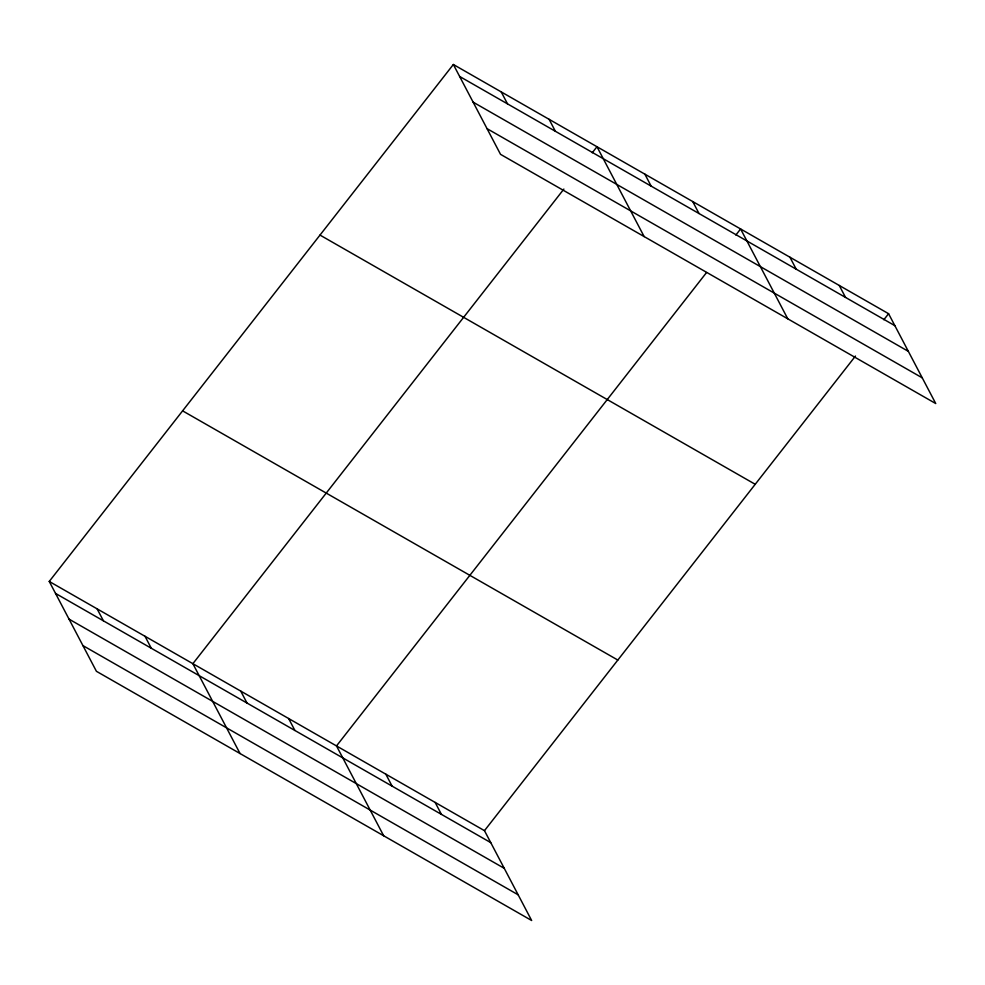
<?xml version="1.0" encoding="UTF-8"?>
<svg xmlns="http://www.w3.org/2000/svg" width="985" height="985" viewBox="0 0 985 985"><rect width="100%" height="100%" fill="white"/><g stroke="black" fill="none" stroke-linecap="round" stroke-linejoin="round"><path stroke-width="1.48" d="M49.25 581.446L484.472 830.663L531.654 920.507L96.419 671.302L49.25 581.446L453.346 64.493L888.581 313.698L935.75 403.554L500.528 154.337L453.346 64.493M563.876 189.071L192.875 663.693L240.044 753.537M592.244 152.773L596.972 146.728L644.153 236.585M706.553 272.525L336.501 745.928L383.67 835.785M735.869 235.021L740.597 228.963L787.778 318.82M484.472 830.663L855.472 356.041M883.853 319.743L888.581 313.698M459.638 76.461L894.86 325.666M473.132 102.157L908.355 351.362M487.033 128.641L922.255 377.846M320.002 235.083L755.224 484.3M182.607 410.856L617.829 660.061M55.529 593.413L490.752 842.618M69.024 619.122L504.246 868.327M82.925 645.594L518.159 894.811M839.245 285.453L845.536 297.421M789.921 257.208L796.212 269.176M692.726 201.556L699.005 213.523M644.855 174.136L651.134 186.103M549.101 119.32L555.38 131.288M501.23 91.9L507.509 103.868M435.148 802.418L441.428 814.386M385.825 774.173L392.104 786.141M288.617 718.508L294.909 730.476M240.746 691.101L247.026 703.068M145.004 636.273L151.284 648.241M97.121 608.865L103.413 620.833"/></g></svg>
